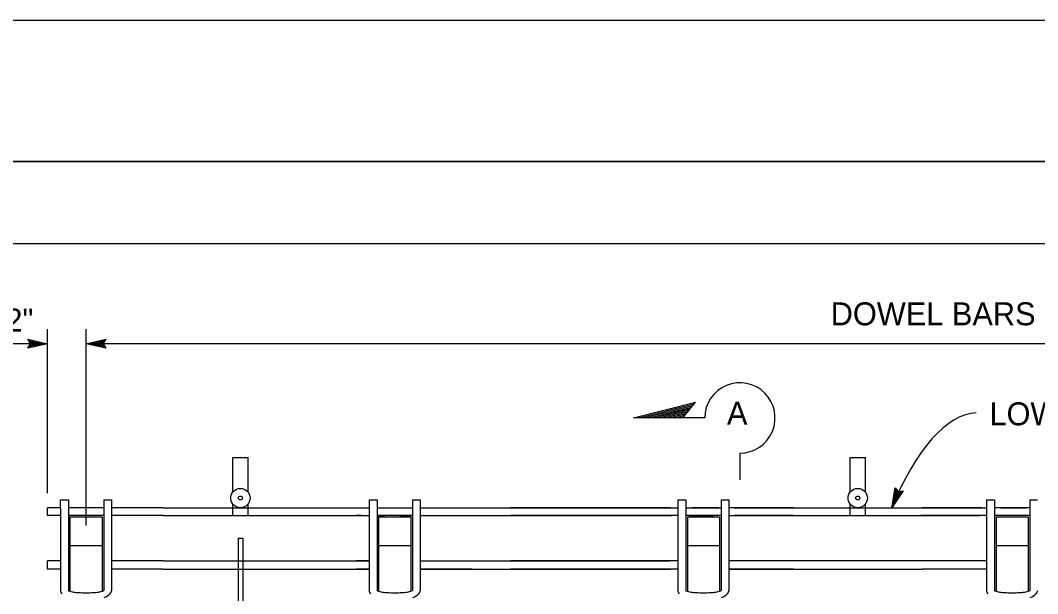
# Model space of a CAD drawing. Extents: x -893 to 867, y -474 to 712.
# Drawn here: x -733.3 to -423.4, y 537.3 to 712 of the extents above; entities that cross this region are included whole.
import ezdxf

# ---------------------------------------------------------------- set-up
doc = ezdxf.new("R2010")
doc.units = 0
for name, color, linetype in [('10 Sheet Format', 7, 'Continuous'), ('22 Misc Cnst Det', 7, 'Continuous'), ('56 Stage 3 Anno', 7, 'Continuous'), ('57 Undefined', 7, 'Continuous'), ('60 Nongeo Data', 7, 'Continuous')]:
    doc.layers.add(name, color=color, linetype=linetype)

msp = doc.modelspace()

# ---------------------------------------------------------------- linework, layer by layer
at = {"layer": '10 Sheet Format'}
for p, q in [((-863.46, 668.96), (836.54, 668.96)), ((-813.45, 643.96), (811.55, 643.96))]:
    msp.add_line(p, q, dxfattribs=at)
for points in [[(-893.46, -474.04), (866.54, -474.04), (866.54, 711.96), (-893.46, 711.96)], [(-863.46, -431.04), (836.54, -431.04), (836.54, 668.96), (-863.46, 668.96)]]:
    msp.add_lwpolyline(points, close=True, dxfattribs=at)
at = {"layer": '22 Misc Cnst Det'}
for p, q in [((-546.52, 590.85), (-527.57, 595.68)), ((-544.97, 590.85), (-527.98, 595.18)), ((-531.49, 590.85), (-527.57, 595.68)), ((-543.41, 590.85), (-528.39, 594.68)), ((-541.85, 590.85), (-528.79, 594.18)), ((-540.29, 590.85), (-529.2, 593.68)), ((-538.73, 590.85), (-529.6, 593.18)), ((-537.17, 590.85), (-530.01, 592.67)), ((-535.62, 590.85), (-530.41, 592.17)), ((-524.82, 590.85), (-546.52, 590.85)), ((-534.06, 590.85), (-530.82, 591.67)), ((-532.5, 590.85), (-531.22, 591.17)), ((-514.1, 580.13), (-514.1, 571.98))]:
    msp.add_line(p, q, dxfattribs=at)
msp.add_arc((-514.1, 590.85), 10.72, 269.9995, 180, dxfattribs=at)
at = {"layer": '56 Stage 3 Anno'}
for p, q in [((-725.05, 567.93), (-725.05, 617.88)), ((-713.3, 558.11), (-713.3, 617.88)), ((-730.25, 613.47), (-731.05, 614.81)), ((-731.05, 614.81), (-731.05, 614.81)), ((-731.05, 614.81), (-725.05, 613.47)), ((-730.84, 614.46), (-726.43, 613.47)), ((-730.6, 614.1), (-727.82, 613.48)), ((-730.43, 613.75), (-729.2, 613.48)), ((-713.3, 613.47), (-707.3, 614.8)), ((-711.91, 613.48), (-707.53, 614.44)), ((-710.54, 613.47), (-707.71, 614.1)), ((-709.15, 613.47), (-707.95, 613.74)), ((-707.3, 614.8), (-708.1, 613.47)), ((-707.3, 614.8), (-707.3, 614.8)), ((-725.05, 613.47), (-760.06, 613.47)), ((-725.05, 613.47), (-731.05, 612.14)), ((-731.05, 612.14), (-730.25, 613.47)), ((-731.05, 612.14), (-731.05, 612.14)), ((-726.45, 613.47), (-730.82, 612.5)), ((-727.82, 613.48), (-730.64, 612.85)), ((-729.2, 613.48), (-730.41, 613.21)), ((-725.05, 613.47), (-725.05, 613.47)), ((-707.3, 612.13), (-713.3, 613.47)), ((-713.3, 613.47), (-713.3, 613.47)), ((-293.73, 613.47), (-713.3, 613.47)), ((-707.51, 612.49), (-711.92, 613.47)), ((-707.75, 612.85), (-710.54, 613.47)), ((-707.92, 613.2), (-709.15, 613.47)), ((-708.1, 613.47), (-707.3, 612.13)), ((-707.3, 612.13), (-707.3, 612.13)), ((-467.75, 563.52), (-466.78, 569.59)), ((-464.3, 568.61), (-467.75, 563.52)), ((-467.24, 564.82), (-466.53, 569.24)), ((-464.71, 568.54), (-467.24, 564.8)), ((-466.78, 569.59), (-466.78, 569.59)), ((-466.78, 569.59), (-465.84, 568.36)), ((-466.73, 566.09), (-466.28, 568.95)), ((-465.13, 568.45), (-466.73, 566.09)), ((-466.22, 567.37), (-466.03, 568.6)), ((-465.52, 568.42), (-466.22, 567.37)), ((-465.84, 568.36), (-464.3, 568.61)), ((-464.3, 568.61), (-464.3, 568.61)), ((-467.75, 563.52), (-467.75, 563.52))]:
    msp.add_line(p, q, dxfattribs=at)
msp.add_ellipse((-451.65, 546.07), major_axis=(-11.99, -45.99), ratio=0.436733, start_param=3.257272, end_param=4.439194, dxfattribs=at)
at = {"layer": '60 Nongeo Data'}
for p, q in [((-668.62, 578.8), (-663.92, 578.8)), ((-668.62, 568.22), (-668.62, 578.8)), ((-663.92, 568.22), (-663.92, 578.8)), ((-480.53, 578.8), (-475.83, 578.8)), ((-480.53, 568.22), (-480.53, 578.8)), ((-475.83, 568.22), (-475.83, 578.8)), ((-721.08, 563.52), (-721.08, 565.92)), ((-721.08, 565.92), (-718.68, 565.92)), ((-718.68, 565.92), (-718.68, 547.36)), ((-707.91, 565.92), (-707.91, 547.36)), ((-707.91, 565.92), (-705.51, 565.92)), ((-705.51, 565.92), (-705.51, 547.36)), ((-668.62, 561.12), (-668.62, 564.7)), ((-663.92, 561.12), (-663.92, 564.7)), ((-627.04, 565.92), (-627.04, 544.76)), ((-627.04, 565.92), (-624.64, 565.92)), ((-624.64, 565.92), (-624.64, 544.76)), ((-613.86, 565.92), (-613.86, 544.76)), ((-613.86, 565.92), (-611.46, 565.92)), ((-611.46, 565.92), (-611.46, 544.76)), ((-532.99, 565.92), (-532.99, 544.76)), ((-532.99, 565.92), (-530.59, 565.92)), ((-530.59, 565.92), (-530.59, 544.76)), ((-519.81, 565.92), (-519.81, 544.76)), ((-519.81, 565.92), (-517.42, 565.92)), ((-517.42, 565.92), (-517.42, 544.76)), ((-480.53, 561.12), (-480.53, 564.7)), ((-475.83, 561.12), (-475.83, 564.7)), ((-438.94, 565.92), (-438.94, 544.76)), ((-438.94, 565.92), (-436.54, 565.92)), ((-436.54, 565.92), (-436.54, 547.36)), ((-425.77, 565.92), (-425.77, 544.76)), ((-425.77, 565.92), (-423.37, 565.92)), ((-725.05, 561.12), (-725.05, 563.52)), ((-721.08, 563.52), (-725.05, 563.52)), ((-721.08, 561.12), (-725.05, 561.12)), ((-721.08, 563.52), (-721.08, 547.36)), ((-707.91, 563.52), (-718.68, 563.52)), ((-707.91, 561.12), (-718.68, 561.12)), ((-689.79, 563.52), (-705.51, 563.52)), ((-689.79, 561.12), (-705.51, 561.12)), ((-689.79, 563.52), (-627.04, 563.52)), ((-689.79, 561.12), (-627.04, 561.12)), ((-629.48, 561.12), (-631.01, 561.12)), ((-624.64, 563.52), (-613.86, 563.52)), ((-624.64, 561.12), (-622.4, 561.12)), ((-613.86, 561.12), (-624.64, 561.12)), ((-617.66, 561.12), (-613.86, 561.12)), ((-611.46, 563.52), (-532.99, 563.52)), ((-611.46, 561.12), (-534.89, 561.12)), ((-535.2, 563.52), (-583.98, 563.52)), ((-532.99, 561.12), (-583.98, 561.12)), ((-530.59, 563.52), (-519.81, 563.52)), ((-519.81, 561.12), (-530.59, 561.12)), ((-529.48, 561.12), (-522.18, 561.12)), ((-520.52, 563.52), (-528.65, 563.52)), ((-497.77, 563.52), (-517.42, 563.52)), ((-517.42, 561.12), (-466.42, 561.12)), ((-515.78, 563.52), (-466.42, 563.52)), ((-497.77, 561.12), (-515.71, 561.12)), ((-466.42, 563.52), (-458.58, 563.52)), ((-466.42, 563.52), (-438.94, 563.52)), ((-466.42, 561.12), (-458.97, 561.12)), ((-466.42, 561.12), (-440.86, 561.12)), ((-438.94, 561.12), (-458.97, 561.12)), ((-440.34, 563.52), (-458.58, 563.52)), ((-458.58, 563.52), (-441.01, 563.52)), ((-425.77, 563.52), (-436.54, 563.52)), ((-425.77, 561.12), (-436.54, 561.12)), ((-434.62, 563.52), (-426.72, 563.52)), ((-718.2, 560.58), (-718.2, 538.05)), ((-708.4, 560.58), (-718.2, 560.58)), ((-708.4, 560.58), (-708.4, 538.05)), ((-614.35, 560.58), (-624.15, 560.58)), ((-624.15, 560.58), (-624.15, 544.76)), ((-614.35, 560.58), (-614.35, 544.76)), ((-520.3, 560.58), (-530.1, 560.58)), ((-530.1, 560.58), (-530.1, 544.76)), ((-520.3, 560.58), (-520.3, 544.76)), ((-436.05, 560.58), (-436.05, 547.36)), ((-426.26, 560.58), (-436.05, 560.58)), ((-426.26, 560.58), (-426.26, 544.76)), ((-708.4, 551.91), (-718.2, 551.91)), ((-666.97, 554.19), (-666.97, 410.52)), ((-666.97, 554.19), (-665.58, 554.19)), ((-665.58, 554.19), (-665.58, 410.52)), ((-614.35, 551.91), (-624.15, 551.91)), ((-520.3, 551.91), (-530.1, 551.91)), ((-426.26, 551.91), (-436.05, 551.91)), ((-725.05, 544.76), (-725.05, 547.36)), ((-721.08, 547.36), (-725.05, 547.36)), ((-721.08, 547.36), (-721.08, 538.33)), ((-718.68, 547.36), (-718.68, 538.33)), ((-707.91, 547.36), (-707.91, 538.33)), ((-705.51, 547.36), (-705.51, 538.33)), ((-689.79, 547.36), (-705.51, 547.36)), ((-689.79, 547.36), (-627.04, 547.36)), ((-627.04, 547.36), (-631.01, 547.36)), ((-611.46, 547.36), (-535.45, 547.36)), ((-532.99, 547.36), (-583.98, 547.36)), ((-497.77, 547.36), (-517.42, 547.36)), ((-458.58, 547.36), (-497.77, 547.36)), ((-438.94, 547.36), (-458.58, 547.36)), ((-436.54, 547.36), (-436.54, 538.33)), ((-436.05, 547.36), (-436.05, 538.05)), ((-721.08, 544.76), (-725.05, 544.76)), ((-689.79, 544.76), (-705.51, 544.76)), ((-689.79, 544.76), (-627.04, 544.76)), ((-627.04, 544.76), (-631.01, 544.76)), ((-627.04, 544.76), (-627.04, 538.33)), ((-624.64, 544.76), (-624.64, 538.33)), ((-624.15, 544.76), (-624.15, 538.05)), ((-614.35, 544.76), (-614.35, 538.05)), ((-613.86, 544.76), (-613.86, 538.33)), ((-611.46, 544.76), (-611.46, 538.33)), ((-595.74, 544.76), (-611.46, 544.76)), ((-611.46, 544.76), (-535.36, 544.76)), ((-532.99, 544.76), (-583.98, 544.76)), ((-532.99, 544.76), (-532.99, 538.33)), ((-530.59, 544.76), (-530.59, 538.33)), ((-530.1, 544.76), (-530.1, 538.05)), ((-520.3, 544.76), (-520.3, 538.05)), ((-519.81, 544.76), (-519.81, 538.33)), ((-497.77, 544.76), (-517.42, 544.76)), ((-517.42, 544.76), (-517.42, 538.33)), ((-517.42, 544.76), (-466.42, 544.76)), ((-466.42, 544.76), (-458.58, 544.76)), ((-438.94, 544.76), (-458.58, 544.76)), ((-438.94, 544.76), (-438.94, 538.33)), ((-426.26, 544.76), (-426.26, 538.05)), ((-425.77, 544.76), (-425.77, 538.33))]:
    msp.add_line(p, q, dxfattribs=at)
for centre, radius in [((-666.27, 566.46), 2.94), ((-478.18, 566.46), 2.94), ((-666.27, 566.46), 0.588), ((-478.18, 566.46), 0.588)]:
    msp.add_circle(centre, radius, dxfattribs=at)
for centre, radius, start, end in [((-719.69, 538.33), 1.4, 180, 225.9754), ((-718.49, 538.33), 0.191, 180, 252.143), ((-716.01, 546.04), 8.29, 252.143, 262.3991), ((-714.39, 558.17), 20.53, 262.3991, 266.8362), ((-713.3, 577.98), 40.37, 266.8362, 270), ((-713.3, 577.98), 40.37, 270, 273.1638), ((-712.2, 558.17), 20.53, 273.1638, 277.6009), ((-710.58, 546.04), 8.29, 277.6009, 287.857), ((-708.1, 538.33), 0.191, 287.857, 0), ((-709.92, 541.46), 5.74, 291.8185, 314.0246), ((-706.91, 538.33), 1.4, 314.0246, 0), ((-625.64, 538.33), 1.4, 180, 225.9754), ((-624.45, 538.33), 0.191, 180, 252.143), ((-621.96, 546.04), 8.29, 252.143, 262.3991), ((-620.34, 558.17), 20.53, 262.3991, 266.8362), ((-619.25, 577.98), 40.37, 266.8362, 270), ((-619.25, 577.98), 40.37, 270, 273.1638), ((-618.16, 558.17), 20.53, 273.1638, 277.6009), ((-616.54, 546.04), 8.29, 277.6009, 287.857), ((-614.05, 538.33), 0.191, 287.857, 0), ((-615.88, 541.46), 5.74, 291.8185, 314.0246), ((-612.86, 538.33), 1.4, 314.0246, 0), ((-531.59, 538.33), 1.4, 180, 225.9754), ((-530.4, 538.33), 0.191, 180, 252.143), ((-527.92, 546.04), 8.29, 252.143, 262.3991), ((-526.3, 558.17), 20.53, 262.3991, 266.8362), ((-525.2, 577.98), 40.37, 266.8362, 270), ((-525.2, 577.98), 40.37, 270, 273.1638), ((-524.11, 558.17), 20.53, 273.1638, 277.6009), ((-522.49, 546.04), 8.29, 277.6009, 287.857), ((-520.01, 538.33), 0.191, 287.857, 0), ((-521.83, 541.46), 5.74, 291.8185, 314.0246), ((-518.81, 538.33), 1.4, 314.0246, 0), ((-437.55, 538.33), 1.4, 180, 225.9754), ((-436.35, 538.33), 0.191, 180, 252.143), ((-433.87, 546.04), 8.29, 252.143, 262.3991), ((-432.25, 558.17), 20.53, 262.3991, 266.8362), ((-431.15, 577.98), 40.37, 266.8362, 270), ((-431.15, 577.98), 40.37, 270, 273.1638), ((-430.06, 558.17), 20.53, 273.1638, 277.6009), ((-428.44, 546.04), 8.29, 277.6009, 287.857), ((-425.96, 538.33), 0.191, 287.857, 0), ((-427.78, 541.46), 5.74, 291.8185, 314.0246), ((-424.76, 538.33), 1.4, 314.0246, 0)]:
    msp.add_arc(centre, radius, start, end, dxfattribs=at)

# ---------------------------------------------------------------- texts
at = {"layer": '57 Undefined'}
for s, p in [('DOWEL BARS SPACED @ 1\'-0" ON CENTER AT TRANSVERSE JOINT', (-486.42, 619.07)), ('1 1/2"', (-753.49, 617.18)), ('A', (-518.03, 588.82)), ('LOWER RUNNER WIRES', (-438.05, 588.61))]:
    msp.add_text(s, height=7, dxfattribs=at).set_placement(p)

doc.saveas('drawing.dxf')
